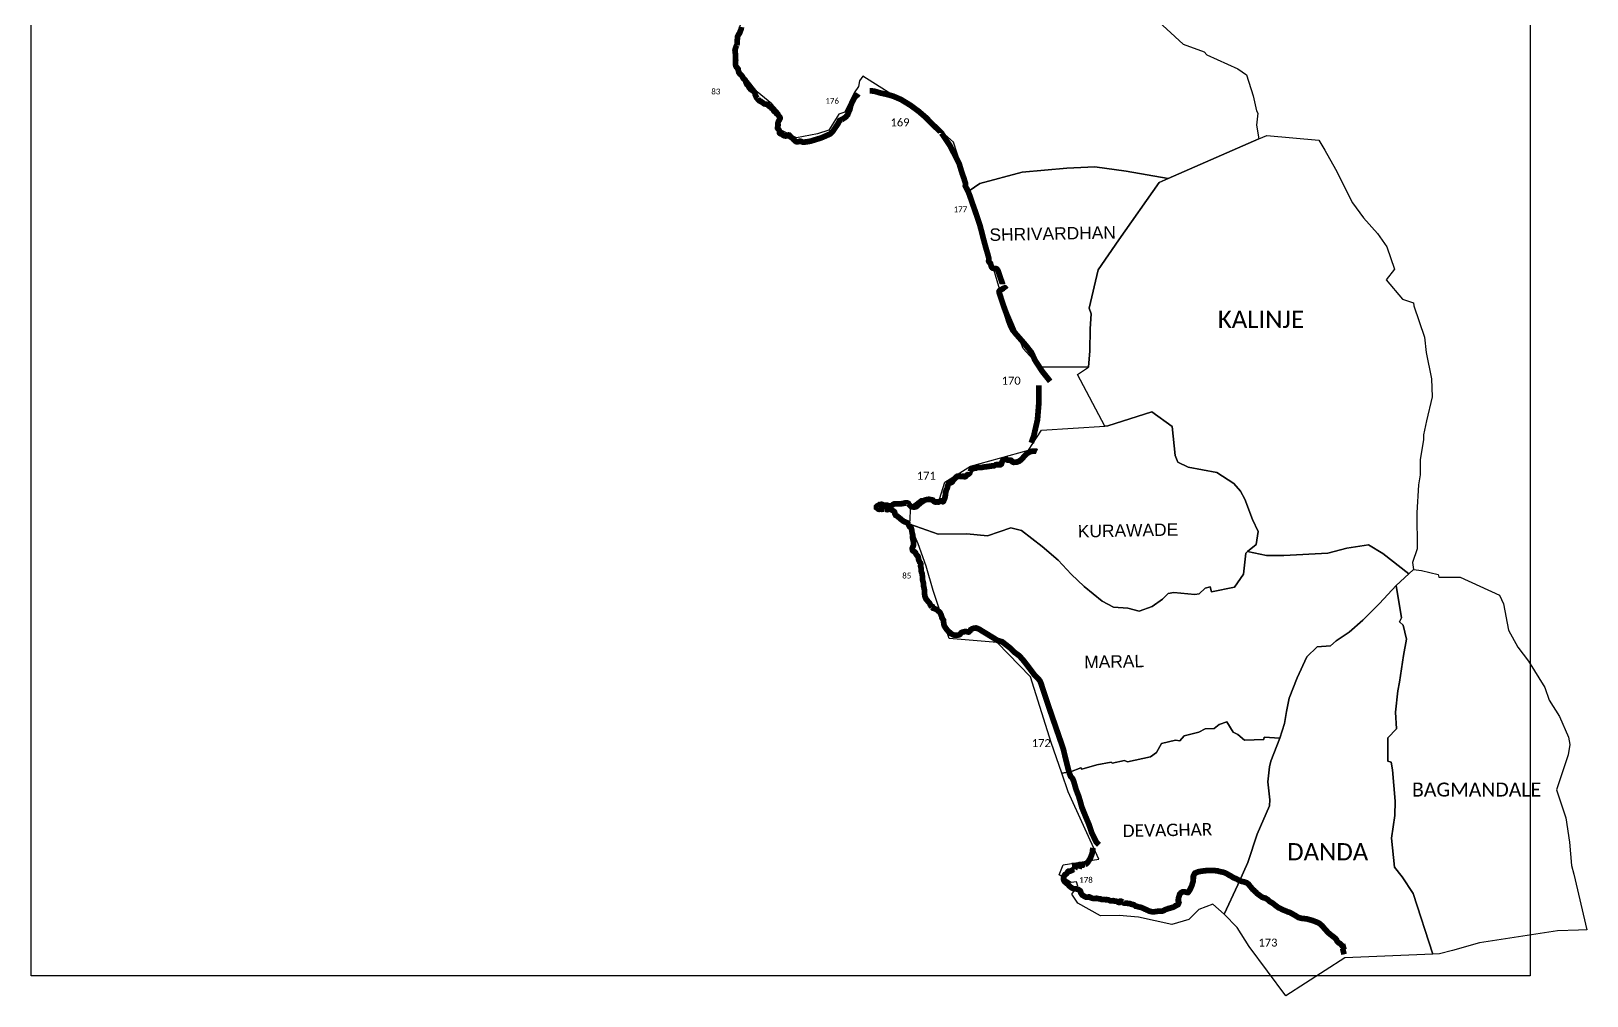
# Model space of a CAD drawing. Header units: metres. Extents: x 0 to 561379, y 0 to 4092696.
# Drawn here: x 281130 to 294739, y 1989367 to 1997808 of the extents above; entities that cross this region are included whole.
import ezdxf

# ---------------------------------------------------------------- set-up
doc = ezdxf.new("R2010")
doc.units = ezdxf.units.M
for name, color, linetype in [('ARTIFICIALLY PROTECTED', 10, 'Continuous'), ('ddddd', 7, 'Continuous'), ('NATURALLY PROTECTED', 3, 'Continuous'), ('UNPROTECTED', 130, 'Continuous'), ('UNPROTECTED DUE TO CREEK', 150, 'Continuous'), ('village', 3, 'Continuous'), ('VILLAGE NAME', 250, 'Continuous')]:
    doc.layers.add(name, color=color, linetype=linetype)
doc.styles.get("Standard").update_dxf_attribs({"font": 'calibri.ttf'})
picture_1 = doc.add_image_def('image3.ecw', size_in_pixel=(398543, 1022272.0))

msp = doc.modelspace()

# ---------------------------------------------------------------- linework, layer by layer
at = {"layer": 'ARTIFICIALLY PROTECTED', "const_width": 50, "flags": 128}
for points in [[(288220, 1997034), (288227, 1997038), (288243, 1997048), (288256, 1997057), (288272, 1997075), (288280, 1997096), (288292, 1997123), (288298, 1997152), (288305, 1997170), (288311, 1997186), (288327, 1997215), (288334, 1997229), (288343, 1997239), (288356, 1997248), (288364, 1997260)], [(288466, 1997287), (288471, 1997287), (288508, 1997282), (288559, 1997267), (288610, 1997256), (288669, 1997240), (288739, 1997210), (288824, 1997158), (288893, 1997107), (288956, 1997053), (289014, 1996994), (289094, 1996917), (289094, 1996916)], [(289094, 1996916), (289134, 1996856), (289167, 1996807), (289204, 1996736), (289249, 1996646), (289274, 1996563), (289288, 1996525), (289303, 1996477), (289302, 1996453), (289319, 1996421), (289330, 1996396), (289339, 1996374), (289360, 1996312), (289387, 1996236), (289429, 1996111), (289446, 1996048), (289463, 1995980), (289467, 1995966), (289478, 1995925), (289503, 1995839), (289508, 1995817), (289508, 1995810), (289508, 1995803), (289506, 1995797), (289507, 1995794), (289510, 1995788), (289515, 1995782), (289522, 1995776), (289526, 1995761), (289531, 1995745), (289537, 1995737), (289542, 1995734), (289550, 1995732), (289560, 1995730), (289566, 1995731), (289573, 1995730), (289579, 1995725), (289588, 1995712), (289603, 1995668), (289617, 1995627), (289627, 1995597), (289627, 1995592)], [(290258, 1990478), (290260, 1990481), (290259, 1990507), (290272, 1990507), (290272, 1990505), (290293, 1990506), (290297, 1990505), (290297, 1990510), (290317, 1990511), (290317, 1990517), (290349, 1990518)]]:
    msp.add_lwpolyline(points, dxfattribs=at)
at = {"layer": 'NATURALLY PROTECTED', "const_width": 50, "flags": 128}
for points in [[(287344, 1997844), (287342, 1997831), (287339, 1997819), (287334, 1997810), (287331, 1997800), (287327, 1997790), (287322, 1997784), (287318, 1997777), (287313, 1997768), (287309, 1997759), (287308, 1997742), (287307, 1997729), (287307, 1997715), (287306, 1997703), (287305, 1997695), (287303, 1997685)], [(287303, 1997685), (287299, 1997678), (287295, 1997669), (287292, 1997659), (287289, 1997649), (287287, 1997642), (287289, 1997620), (287291, 1997609), (287292, 1997593), (287292, 1997580), (287293, 1997554), (287291, 1997544), (287292, 1997531), (287292, 1997521), (287293, 1997509), (287295, 1997502), (287299, 1997494), (287305, 1997489), (287310, 1997483), (287314, 1997478), (287315, 1997472), (287316, 1997466), (287318, 1997458), (287320, 1997448), (287324, 1997442), (287329, 1997435), (287333, 1997431), (287341, 1997425), (287347, 1997418), (287351, 1997412), (287354, 1997404), (287357, 1997399), (287360, 1997395), (287364, 1997391), (287368, 1997388), (287375, 1997382), (287379, 1997373), (287380, 1997368), (287382, 1997363), (287384, 1997356), (287386, 1997352), (287390, 1997346), (287393, 1997340), (287398, 1997337), (287403, 1997329), (287406, 1997323), (287409, 1997317), (287415, 1997310), (287420, 1997303), (287424, 1997299), (287430, 1997294), (287437, 1997291), (287443, 1997288), (287448, 1997284), (287453, 1997279), (287457, 1997276), (287459, 1997272), (287461, 1997269), (287462, 1997261), (287463, 1997255), (287465, 1997249), (287468, 1997244), (287471, 1997236), (287473, 1997230), (287476, 1997226), (287481, 1997222), (287484, 1997219)], [(287484, 1997219), (287487, 1997213), (287491, 1997209), (287497, 1997203), (287500, 1997199), (287505, 1997196), (287514, 1997194), (287519, 1997189), (287526, 1997185), (287537, 1997176), (287543, 1997172), (287548, 1997171), (287555, 1997170), (287559, 1997170), (287565, 1997168), (287571, 1997166), (287577, 1997159), (287585, 1997152), (287592, 1997147), (287604, 1997139), (287607, 1997134), (287611, 1997130), (287621, 1997122), (287627, 1997110), (287635, 1997103), (287640, 1997099), (287646, 1997094), (287648, 1997090), (287652, 1997086), (287658, 1997082), (287666, 1997073), (287671, 1997066), (287675, 1997062), (287680, 1997055), (287682, 1997050), (287682, 1997045), (287680, 1997041), (287677, 1997036), (287673, 1997028), (287667, 1997017), (287664, 1997009), (287663, 1997004), (287663, 1996999), (287663, 1996993), (287664, 1996989), (287664, 1996986), (287661, 1996973), (287660, 1996965), (287659, 1996960), (287662, 1996955), (287667, 1996951), (287669, 1996947), (287672, 1996943), (287675, 1996936), (287676, 1996926), (287676, 1996918), (287679, 1996914), (287686, 1996910), (287692, 1996908), (287700, 1996904), (287705, 1996900), (287710, 1996896), (287716, 1996893), (287723, 1996892), (287730, 1996890), (287735, 1996891), (287740, 1996892), (287745, 1996895), (287749, 1996896), (287753, 1996897), (287757, 1996899), (287762, 1996898), (287766, 1996894), (287770, 1996889), (287773, 1996883), (287778, 1996879), (287783, 1996876), (287786, 1996874), (287793, 1996867), (287799, 1996860), (287805, 1996855), (287811, 1996849), (287816, 1996845), (287820, 1996842), (287827, 1996840), (287837, 1996840), (287841, 1996841), (287850, 1996843), (287856, 1996845), (287864, 1996844), (287883, 1996836), (287916, 1996840), (287946, 1996845), (288035, 1996872), (288058, 1996881), (288120, 1996909), (288144, 1996933), (288172, 1996975), (288176, 1996980), (288188, 1996999), (288203, 1997027), (288208, 1997029), (288220, 1997034)], [(289661, 1995548), (289654, 1995557), (289650, 1995561), (289645, 1995561), (289639, 1995559), (289630, 1995555), (289623, 1995550), (289609, 1995544), (289602, 1995538), (289597, 1995530), (289598, 1995521), (289605, 1995500), (289627, 1995433), (289646, 1995377), (289658, 1995346), (289670, 1995311), (289679, 1995280), (289695, 1995237), (289710, 1995205), (289717, 1995192), (289725, 1995183), (289743, 1995160), (289779, 1995119), (289826, 1995065), (289880, 1994997), (289911, 1994929), (289974, 1994832), (290044, 1994744)], [(289714, 1994039), (289717, 1994037), (289724, 1994035), (289734, 1994036), (289749, 1994036), (289762, 1994041), (289774, 1994046), (289787, 1994056), (289801, 1994069), (289820, 1994092), (289838, 1994109), (289849, 1994118), (289865, 1994126), (289884, 1994132), (289907, 1994134), (289917, 1994134), (289928, 1994129)], [(289343, 1993952), (289343, 1993951), (289342, 1993946), (289341, 1993943), (289340, 1993940), (289337, 1993937), (289333, 1993935), (289330, 1993933), (289327, 1993930), (289323, 1993928), (289319, 1993925), (289315, 1993923), (289312, 1993921), (289309, 1993918), (289306, 1993914), (289303, 1993911), (289298, 1993909), (289294, 1993909), (289290, 1993910), (289287, 1993911), (289283, 1993913), (289281, 1993913), (289279, 1993913), (289276, 1993913), (289264, 1993911), (289258, 1993913), (289252, 1993914), (289248, 1993914), (289244, 1993914), (289241, 1993911), (289238, 1993911), (289234, 1993912), (289231, 1993913), (289229, 1993912), (289224, 1993908), (289218, 1993902), (289207, 1993890), (289197, 1993881), (289195, 1993877), (289193, 1993873), (289190, 1993868), (289186, 1993864), (289183, 1993861), (289179, 1993859), (289174, 1993856), (289170, 1993855), (289165, 1993853), (289161, 1993851), (289158, 1993848), (289155, 1993845), (289151, 1993838), (289147, 1993828), (289145, 1993815), (289144, 1993809), (289137, 1993796), (289135, 1993791), (289132, 1993782), (289130, 1993775), (289130, 1993768), (289129, 1993757), (289128, 1993749), (289125, 1993735), (289123, 1993726), (289120, 1993716), (289113, 1993701), (289111, 1993695), (289108, 1993692), (289106, 1993691), (289104, 1993691), (289100, 1993693), (289095, 1993695), (289091, 1993697), (289086, 1993697), (289079, 1993695), (289072, 1993690), (289068, 1993688), (289061, 1993688), (289054, 1993689), (289046, 1993688), (289038, 1993688), (289033, 1993690), (289028, 1993692), (289025, 1993695), (289022, 1993699), (289020, 1993702), (289018, 1993705), (289011, 1993707), (289000, 1993709), (288990, 1993711), (288984, 1993712), (288976, 1993711), (288968, 1993710), (288958, 1993708), (288945, 1993704), (288939, 1993699), (288923, 1993690), (288912, 1993681), (288904, 1993673), (288895, 1993668), (288887, 1993661), (288881, 1993655), (288877, 1993651), (288871, 1993647), (288866, 1993645), (288860, 1993644), (288855, 1993644), (288850, 1993644), (288846, 1993644), (288842, 1993645), (288834, 1993646), (288829, 1993648), (288824, 1993652), (288816, 1993660), (288811, 1993664), (288807, 1993670), (288804, 1993674)], [(289714, 1994039), (289711, 1994041), (289710, 1994043), (289709, 1994047), (289706, 1994050), (289702, 1994053), (289696, 1994055), (289688, 1994055), (289682, 1994055), (289677, 1994055), (289672, 1994055), (289668, 1994057), (289664, 1994060), (289658, 1994061), (289649, 1994060), (289639, 1994058), (289634, 1994053), (289628, 1994049), (289624, 1994041), (289621, 1994033), (289619, 1994027), (289617, 1994021), (289614, 1994018), (289611, 1994016), (289607, 1994013), (289603, 1994013), (289597, 1994015), (289595, 1994014), (289591, 1994014), (289587, 1994014), (289583, 1994016), (289580, 1994016), (289575, 1994016), (289572, 1994015), (289567, 1994014), (289565, 1994012), (289561, 1994009), (289552, 1994005), (289547, 1994004), (289542, 1994005), (289535, 1994004), (289530, 1994003), (289525, 1994001), (289521, 1994001), (289515, 1994002), (289512, 1994001), (289508, 1994000), (289505, 1993999), (289502, 1993999), (289497, 1993999), (289494, 1993998), (289491, 1993998), (289487, 1993997), (289483, 1993995), (289478, 1993995), (289473, 1993996), (289469, 1993995), (289462, 1993994), (289455, 1993992), (289447, 1993991), (289438, 1993990), (289431, 1993990), (289425, 1993990), (289418, 1993991), (289411, 1993990), (289405, 1993989), (289401, 1993987), (289395, 1993984), (289387, 1993983), (289382, 1993983), (289376, 1993982), (289368, 1993980), (289364, 1993979), (289360, 1993976), (289357, 1993973), (289354, 1993969), (289351, 1993966), (289348, 1993962), (289346, 1993958), (289344, 1993954), (289343, 1993952)], [(288804, 1993674), (288803, 1993676), (288801, 1993677), (288798, 1993679), (288795, 1993680), (288791, 1993680), (288787, 1993679), (288784, 1993679), (288780, 1993680), (288775, 1993680), (288770, 1993679), (288761, 1993676), (288752, 1993675), (288744, 1993673), (288737, 1993673), (288726, 1993672), (288715, 1993671), (288705, 1993671), (288693, 1993672), (288685, 1993672), (288678, 1993671), (288672, 1993668), (288667, 1993664), (288660, 1993659), (288657, 1993657), (288653, 1993654), (288648, 1993653), (288644, 1993653), (288640, 1993653), (288635, 1993654), (288631, 1993656), (288625, 1993658), (288620, 1993659), (288614, 1993661), (288608, 1993661), (288602, 1993661), (288599, 1993660), (288597, 1993659), (288592, 1993658), (288587, 1993658), (288581, 1993659), (288578, 1993661), (288577, 1993664), (288576, 1993666), (288574, 1993667), (288571, 1993668), (288567, 1993668), (288563, 1993667), (288560, 1993665), (288558, 1993663), (288555, 1993664), (288554, 1993665), (288553, 1993665), (288552, 1993664), (288552, 1993662), (288550, 1993661), (288546, 1993661), (288544, 1993660), (288542, 1993660), (288538, 1993658), (288535, 1993656), (288532, 1993654), (288529, 1993650), (288527, 1993648), (288525, 1993646), (288525, 1993644), (288526, 1993641), (288526, 1993638), (288529, 1993636), (288531, 1993634), (288534, 1993632), (288536, 1993630), (288538, 1993628), (288541, 1993626), (288544, 1993625), (288548, 1993624), (288553, 1993625), (288556, 1993626), (288560, 1993627), (288563, 1993626), (288567, 1993625), (288571, 1993624), (288576, 1993625), (288579, 1993626), (288582, 1993627), (288586, 1993627), (288589, 1993627), (288595, 1993626)], [(288595, 1993626), (288602, 1993626), (288608, 1993624), (288614, 1993622), (288618, 1993621), (288623, 1993622), (288629, 1993623), (288638, 1993626), (288646, 1993626), (288653, 1993623), (288661, 1993616), (288669, 1993612), (288676, 1993607), (288680, 1993604), (288683, 1993600), (288684, 1993596), (288685, 1993587), (288689, 1993579), (288693, 1993571), (288699, 1993568), (288706, 1993565), (288714, 1993557), (288727, 1993548), (288741, 1993535), (288753, 1993526), (288758, 1993522), (288765, 1993518), (288772, 1993515), (288776, 1993513), (288783, 1993510), (288789, 1993508), (288794, 1993506), (288798, 1993503), (288806, 1993491)], [(288806, 1993491), (288809, 1993482), (288812, 1993476), (288815, 1993471), (288818, 1993469), (288821, 1993468), (288824, 1993465), (288827, 1993462), (288829, 1993459), (288830, 1993456), (288831, 1993450), (288833, 1993444), (288835, 1993431), (288836, 1993421), (288836, 1993416), (288839, 1993411), (288841, 1993405), (288842, 1993397), (288841, 1993390), (288840, 1993386), (288839, 1993382), (288841, 1993373), (288843, 1993361), (288846, 1993351), (288848, 1993337), (288849, 1993327), (288849, 1993318), (288848, 1993309), (288846, 1993302), (288842, 1993294), (288839, 1993287), (288837, 1993283), (288838, 1993276), (288840, 1993266), (288844, 1993260), (288850, 1993256), (288858, 1993252), (288865, 1993245), (288869, 1993237), (288872, 1993230), (288877, 1993223), (288881, 1993219), (288886, 1993215), (288888, 1993211), (288890, 1993203), (288892, 1993197), (288892, 1993188), (288896, 1993177), (288900, 1993168), (288903, 1993161), (288908, 1993156), (288911, 1993152), (288912, 1993148), (288912, 1993140), (288911, 1993132), (288911, 1993124), (288914, 1993112), (288915, 1993108), (288915, 1993101), (288915, 1993093), (288915, 1993086), (288918, 1993076), (288920, 1993069), (288924, 1993061), (288925, 1993050), (288927, 1993037), (288927, 1993021), (288927, 1993014), (288928, 1993006), (288931, 1992996), (288933, 1992986), (288936, 1992976), (288936, 1992971), (288936, 1992966), (288935, 1992962), (288935, 1992956), (288938, 1992950), (288940, 1992939), (288942, 1992929), (288944, 1992919), (288945, 1992911), (288945, 1992904), (288946, 1992896), (288946, 1992887), (288946, 1992879), (288948, 1992869), (288949, 1992862), (288952, 1992853), (288956, 1992845), (288959, 1992838), (288961, 1992835), (288968, 1992828), (288971, 1992824), (288974, 1992820), (288977, 1992817), (288982, 1992812), (288985, 1992809), (288988, 1992804), (288990, 1992801), (288994, 1992791), (288997, 1992786), (289000, 1992781), (289002, 1992778), (289006, 1992776), (289010, 1992775), (289014, 1992773), (289016, 1992765)], [(289016, 1992765), (289018, 1992761), (289021, 1992758), (289025, 1992757), (289030, 1992756), (289035, 1992754), (289041, 1992751), (289047, 1992749), (289053, 1992746), (289058, 1992742), (289061, 1992738), (289069, 1992731), (289075, 1992727), (289079, 1992722), (289082, 1992718), (289085, 1992711), (289089, 1992704), (289091, 1992697), (289095, 1992688), (289097, 1992676), (289101, 1992668), (289105, 1992663), (289110, 1992655), (289111, 1992645), (289114, 1992620), (289115, 1992614), (289118, 1992607), (289119, 1992603), (289126, 1992592), (289134, 1992579), (289144, 1992568), (289150, 1992560), (289160, 1992550), (289167, 1992546), (289170, 1992543), (289173, 1992539), (289178, 1992535), (289185, 1992532), (289192, 1992528), (289202, 1992524), (289209, 1992522), (289218, 1992522), (289227, 1992523), (289234, 1992523), (289244, 1992525), (289250, 1992527), (289255, 1992530), (289261, 1992538), (289264, 1992542), (289267, 1992545), (289271, 1992547), (289279, 1992550), (289289, 1992552), (289295, 1992554), (289301, 1992555), (289307, 1992555), (289316, 1992553), (289323, 1992551), (289330, 1992550), (289333, 1992551), (289335, 1992553), (289343, 1992560), (289347, 1992567), (289349, 1992571), (289354, 1992574), (289358, 1992577), (289366, 1992580), (289374, 1992583), (289385, 1992584), (289396, 1992586), (289422, 1992576), (289446, 1992561), (289551, 1992497), (289585, 1992476), (289607, 1992470), (289624, 1992465), (289641, 1992452), (289696, 1992409), (289731, 1992374), (289775, 1992342), (289816, 1992295), (289874, 1992219), (289909, 1992172), (289922, 1992159), (289940, 1992142), (289954, 1992124), (289963, 1992104), (290017, 1991940), (290062, 1991808), (290089, 1991730), (290121, 1991637), (290143, 1991574), (290158, 1991530), (290175, 1991460), (290203, 1991347), (290209, 1991323)], [(290209, 1991323), (290223, 1991288), (290233, 1991277), (290241, 1991266), (290251, 1991241), (290271, 1991172), (290294, 1991112), (290307, 1991069), (290321, 1991018), (290337, 1990978), (290360, 1990922), (290382, 1990870), (290399, 1990820), (290407, 1990795), (290446, 1990715), (290471, 1990688)], [(290258, 1990478), (290252, 1990478), (290249, 1990476), (290243, 1990469), (290238, 1990467), (290234, 1990465), (290228, 1990462), (290224, 1990460), (290217, 1990458), (290211, 1990458), (290207, 1990458), (290205, 1990458), (290202, 1990456), (290200, 1990454), (290198, 1990452), (290196, 1990449), (290195, 1990447), (290194, 1990445), (290192, 1990442), (290189, 1990438), (290187, 1990435), (290183, 1990432), (290179, 1990431), (290175, 1990429), (290172, 1990426), (290169, 1990422), (290168, 1990419), (290165, 1990413), (290163, 1990406), (290163, 1990402), (290161, 1990395), (290161, 1990388), (290162, 1990382), (290165, 1990375), (290171, 1990365), (290178, 1990361), (290184, 1990355), (290188, 1990350), (290193, 1990347), (290198, 1990344), (290202, 1990339), (290207, 1990334), (290210, 1990329), (290213, 1990327), (290217, 1990325), (290224, 1990318), (290230, 1990314), (290235, 1990311), (290238, 1990309), (290244, 1990306), (290252, 1990304), (290262, 1990303), (290273, 1990302), (290281, 1990301), (290289, 1990298), (290295, 1990294), (290303, 1990289), (290306, 1990287), (290309, 1990281), (290311, 1990276), (290312, 1990269), (290313, 1990266), (290320, 1990256), (290324, 1990250), (290329, 1990246), (290336, 1990242), (290345, 1990237), (290353, 1990233), (290359, 1990230), (290364, 1990230), (290371, 1990230), (290380, 1990232), (290385, 1990232), (290388, 1990232), (290392, 1990231), (290396, 1990229), (290399, 1990227), (290402, 1990224), (290406, 1990223), (290412, 1990221), (290421, 1990219), (290430, 1990218), (290436, 1990219), (290445, 1990220), (290450, 1990221), (290456, 1990220), (290463, 1990218), (290472, 1990216), (290478, 1990216), (290484, 1990215), (290489, 1990212), (290495, 1990210), (290503, 1990209), (290508, 1990210), (290512, 1990210), (290519, 1990210), (290530, 1990208), (290539, 1990209), (290546, 1990208), (290553, 1990207), (290557, 1990205), (290563, 1990202), (290570, 1990199), (290575, 1990198), (290581, 1990198), (290586, 1990198), (290591, 1990199), (290595, 1990200), (290600, 1990199), (290603, 1990198), (290608, 1990196), (290614, 1990196), (290618, 1990196), (290624, 1990194), (290629, 1990193), (290633, 1990190), (290636, 1990188), (290641, 1990185), (290645, 1990184), (290650, 1990184), (290652, 1990186), (290653, 1990188), (290654, 1990191), (290655, 1990194), (290658, 1990196), (290662, 1990196), (290667, 1990194), (290671, 1990192), (290674, 1990190), (290678, 1990187), (290685, 1990181), (290686, 1990181)], [(290686, 1990181), (290691, 1990179), (290698, 1990178), (290705, 1990178), (290711, 1990178), (290718, 1990177), (290729, 1990175), (290738, 1990175), (290744, 1990173), (290747, 1990172), (290752, 1990169), (290757, 1990168), (290761, 1990167), (290766, 1990167), (290774, 1990165), (290781, 1990160), (290786, 1990157), (290790, 1990153), (290794, 1990153), (290802, 1990150), (290810, 1990148), (290818, 1990145), (290829, 1990143), (290840, 1990141), (290853, 1990135), (290861, 1990132), (290869, 1990127), (290876, 1990125), (290883, 1990122), (290889, 1990118), (290895, 1990116), (290904, 1990112), (290913, 1990108), (290925, 1990105), (290935, 1990103), (290949, 1990103), (290958, 1990103), (290968, 1990105), (290976, 1990106), (290985, 1990107), (290996, 1990108), (291007, 1990108), (291016, 1990107), (291025, 1990109), (291031, 1990111), (291039, 1990114), (291050, 1990121), (291062, 1990125), (291072, 1990128), (291081, 1990132), (291081, 1990132), (291097, 1990136), (291122, 1990143), (291132, 1990149), (291141, 1990156), (291151, 1990159), (291162, 1990165), (291167, 1990175), (291170, 1990183), (291167, 1990191), (291165, 1990197), (291165, 1990209), (291168, 1990228), (291174, 1990246), (291177, 1990256), (291186, 1990267), (291196, 1990274), (291207, 1990278), (291218, 1990278), (291229, 1990275), (291241, 1990272), (291250, 1990272), (291255, 1990277), (291259, 1990284), (291265, 1990293), (291283, 1990330), (291288, 1990348), (291294, 1990367), (291296, 1990393), (291297, 1990397), (291296, 1990406), (291296, 1990412), (291298, 1990418), (291301, 1990424), (291306, 1990434), (291310, 1990441), (291326, 1990447), (291332, 1990450), (291341, 1990453), (291351, 1990455), (291365, 1990457), (291384, 1990460), (291400, 1990462), (291416, 1990463), (291436, 1990464), (291453, 1990465), (291470, 1990465), (291492, 1990462), (291510, 1990460), (291524, 1990455), (291541, 1990452), (291556, 1990449), (291565, 1990446), (291575, 1990443), (291583, 1990439), (291597, 1990431), (291604, 1990426), (291631, 1990412), (291642, 1990403), (291677, 1990389), (291700, 1990375)], [(291700, 1990375), (291722, 1990368), (291737, 1990365), (291764, 1990356), (291780, 1990344), (291789, 1990331), (291799, 1990320), (291815, 1990299), (291827, 1990290), (291835, 1990281), (291846, 1990272), (291854, 1990262), (291863, 1990256), (291873, 1990248), (291881, 1990243), (291898, 1990230), (291915, 1990224), (291925, 1990223), (291947, 1990209), (291967, 1990191), (291989, 1990179), (292020, 1990154), (292040, 1990139), (292058, 1990131), (292074, 1990122), (292111, 1990107), (292124, 1990101), (292140, 1990097), (292151, 1990091), (292165, 1990083), (292186, 1990071), (292215, 1990053), (292238, 1990046), (292289, 1990040), (292340, 1990026), (292386, 1990008), (292399, 1990000), (292405, 1989996), (292423, 1989980), (292452, 1989946), (292477, 1989919), (292505, 1989896), (292538, 1989871), (292547, 1989860), (292551, 1989852), (292554, 1989845), (292559, 1989839), (292567, 1989832), (292578, 1989825), (292587, 1989817), (292597, 1989806), (292602, 1989802), (292609, 1989800), (292618, 1989799), (292625, 1989800), (292632, 1989802)]]:
    msp.add_lwpolyline(points, dxfattribs=at)
at = {"layer": 'UNPROTECTED DUE TO CREEK', "const_width": 50, "flags": 128}
for points in [[(289945, 1994710), (289945, 1994554), (289933, 1994407), (289901, 1994268), (289879, 1994206)], [(290349, 1990518), (290358, 1990521), (290374, 1990537), (290395, 1990570), (290412, 1990615), (290418, 1990662)], [(292615, 1989730), (292602, 1989783)]]:
    msp.add_lwpolyline(points, dxfattribs=at)
at = {"layer": 'village', "color": 3, "true_color": 0x00ff00}
msp.add_polyline3d([(290956, 1997924, 0), (291207, 1997693, 0), (291390, 1997626, 0), (291414, 1997602, 0), (291685, 1997477, 0), (291762, 1997426, 0), (291819, 1997243, 0), (291849, 1997111, 0), (291861, 1997089, 0), (291848, 1996986, 0), (291869, 1996865, 0), (291077, 1996518, 0), (290710, 1996582, 0), (290434, 1996622, 0), (290191, 1996610, 0), (289799, 1996574, 0), (289429, 1996476, 0), (289336, 1996410, 0), (289198, 1996836, 0), (289041, 1996977, 0), (288949, 1997081, 0), (288660, 1997253, 0), (288404, 1997413, 0), (288377, 1997373, 0), (288367, 1997323, 0), (288330, 1997269, 0), (288249, 1997100, 0), (288196, 1997081, 0), (288109, 1996943, 0), (288009, 1996910, 0), (287825, 1996876, 0), (287669, 1996954, 0), (287680, 1997092, 0), (287608, 1997171, 0), (287480, 1997276, 0), (287299, 1997505, 0), (287290, 1997652, 0), (287306, 1997787, 0), (287389, 1997994, 0)], dxfattribs=at)
for points in [[(293385, 1994607, 0), (293336, 1994399, 0), (293311, 1994275, 0), (293310, 1994232, 0), (293280, 1994061, 0), (293280, 1993925, 0), (293267, 1993838, 0), (293251, 1993593, 0), (293255, 1993278, 0), (293214, 1993158, 0), (293222, 1993097, 0), (293181, 1993059, 0), (292955, 1993238, 0), (292830, 1993313, 0), (292639, 1993285, 0), (292472, 1993240, 0), (292088, 1993219, 0), (291935, 1993221, 0), (291771, 1993254, 0), (291845, 1993317, 0), (291862, 1993430, 0), (291815, 1993536, 0), (291748, 1993712, 0), (291709, 1993784, 0), (291651, 1993851, 0), (291503, 1993947, 0), (291252, 1993993, 0), (291162, 1994038, 0), (291137, 1994096, 0), (291110, 1994348, 0), (290934, 1994478, 0), (290547, 1994354, 0), (290521, 1994351, 0), (290521, 1994351, 0), (290282, 1994805, 0), (290378, 1994867, 0), (290390, 1995010, 0), (290394, 1995204, 0), (290403, 1995334, 0), (290385, 1995383, 0), (290464, 1995720, 0), (290644, 1995982, 0), (290997, 1996483, 0), (291077, 1996518, 0), (291869, 1996865, 0), (291940, 1996895, 0), (292395, 1996853, 0), (292448, 1996767, 0), (292541, 1996599, 0), (292689, 1996307, 0), (292785, 1996176, 0), (292908, 1996037, 0), (292990, 1995920, 0), (293056, 1995726, 0), (292983, 1995633, 0), (293125, 1995462, 0), (293223, 1995431, 0), (293226, 1995406, 0), (293317, 1995129, 0), (293332, 1994997, 0), (293381, 1994766, 0)], [(289429, 1996476, 0), (289799, 1996574, 0), (290191, 1996610, 0), (290434, 1996622, 0), (290710, 1996582, 0), (291077, 1996518, 0), (290997, 1996483, 0), (290644, 1995982, 0), (290464, 1995720, 0), (290385, 1995383, 0), (290403, 1995334, 0), (290394, 1995204, 0), (290390, 1995010, 0), (290378, 1994867, 0), (289956, 1994868, 0), (289809, 1995032, 0), (289767, 1995140, 0), (289623, 1995476, 0), (289472, 1995991, 0), (289336, 1996410, 0)], [(288825, 1993662, 0), (288841, 1993662, 0), (288912, 1993718, 0), (288965, 1993722, 0), (289006, 1993708, 0), (289076, 1993714, 0), (289123, 1993863, 0), (289348, 1994002, 0), (289854, 1994142, 0), (289968, 1994318, 0), (289968, 1994318, 0), (290521, 1994351, 0), (290547, 1994354, 0), (290934, 1994478, 0), (291110, 1994348, 0), (291137, 1994096, 0), (291162, 1994038, 0), (291252, 1993993, 0), (291503, 1993947, 0), (291651, 1993851, 0), (291709, 1993784, 0), (291748, 1993712, 0), (291815, 1993536, 0), (291862, 1993430, 0), (291845, 1993317, 0), (291771, 1993254, 0), (291755, 1993240, 0), (291734, 1993057, 0), (291655, 1992944, 0), (291454, 1992903, 0), (291444, 1992945, 0), (291401, 1992935, 0), (291347, 1992885, 0), (291309, 1992880, 0), (291126, 1992895, 0), (291076, 1992887, 0), (291026, 1992838, 0), (290937, 1992774, 0), (290823, 1992733, 0), (290723, 1992758, 0), (290598, 1992769, 0), (290498, 1992820, 0), (290340, 1992949, 0), (290228, 1993056, 0), (290115, 1993179, 0), (289975, 1993300, 0), (289792, 1993440, 0), (289700, 1993461, 0), (289496, 1993393, 0), (289316, 1993409, 0), (289065, 1993408, 0), (288816, 1993493, 0)], [(293181, 1993059, 0), (293072, 1992957, 0), (292926, 1992799, 0), (292780, 1992653, 0), (292660, 1992548, 0), (292547, 1992474, 0), (292495, 1992429, 0), (292381, 1992421, 0), (292290, 1992333, 0), (292206, 1992150, 0), (292136, 1991971, 0), (292111, 1991856, 0), (292095, 1991750, 0), (292052, 1991623, 0), (291917, 1991629, 0), (291914, 1991609, 0), (291743, 1991603, 0), (291687, 1991655, 0), (291645, 1991674, 0), (291589, 1991765, 0), (291522, 1991740, 0), (291478, 1991705, 0), (291400, 1991703, 0), (291344, 1991675, 0), (291216, 1991642, 0), (291177, 1991598, 0), (291139, 1991604, 0), (291018, 1991575, 0), (290973, 1991495, 0), (290922, 1991457, 0), (290720, 1991416, 0), (290693, 1991425, 0), (290587, 1991402, 0), (290577, 1991413, 0), (290452, 1991388, 0), (290320, 1991349, 0), (290312, 1991361, 0), (290222, 1991326, 0), (290146, 1991314, 0), (290054, 1991585, 0), (289871, 1992157, 0), (289580, 1992459, 0), (289160, 1992493, 0), (289022, 1992913, 0), (288960, 1993128, 0), (288888, 1993323, 0), (288816, 1993493, 0), (289065, 1993408, 0), (289316, 1993409, 0), (289496, 1993393, 0), (289700, 1993461, 0), (289792, 1993440, 0), (289975, 1993300, 0), (290115, 1993179, 0), (290228, 1993056, 0), (290340, 1992949, 0), (290498, 1992820, 0), (290598, 1992769, 0), (290723, 1992758, 0), (290823, 1992733, 0), (290937, 1992774, 0), (291026, 1992838, 0), (291076, 1992887, 0), (291126, 1992895, 0), (291309, 1992880, 0), (291347, 1992885, 0), (291401, 1992935, 0), (291444, 1992945, 0), (291454, 1992903, 0), (291655, 1992944, 0), (291734, 1993057, 0), (291755, 1993240, 0), (291771, 1993254, 0), (291935, 1993221, 0), (292088, 1993219, 0), (292472, 1993240, 0), (292639, 1993285, 0), (292830, 1993313, 0), (292955, 1993238, 0)], [(293222, 1993098, 0), (293291, 1993088, 0), (293439, 1993055, 0), (293444, 1993031, 0), (293630, 1993031, 0), (293974, 1992873, 0), (294009, 1992797, 0), (294054, 1992568, 0), (294135, 1992417, 0), (294227, 1992295, 0), (294371, 1992064, 0), (294410, 1991955, 0), (294500, 1991811, 0), (294579, 1991631, 0), (294589, 1991566, 0), (294574, 1991475, 0), (294473, 1991169, 0), (294554, 1990924, 0), (294588, 1990712, 0), (294605, 1990508, 0), (294625, 1990433, 0), (294739, 1989946, 0), (294666, 1989943, 0), (294481, 1989936, 0), (293799, 1989831, 0), (293562, 1989765, 0), (293450, 1989734, 0), (293390, 1989732, 0), (293220, 1990262, 0), (293124, 1990408, 0), (293055, 1990494, 0), (293031, 1990746, 0), (293060, 1990945, 0), (293063, 1991069, 0), (293038, 1991346, 0), (293026, 1991411, 0), (292998, 1991419, 0), (292998, 1991626, 0), (293074, 1991704, 0), (293065, 1991849, 0), (293084, 1992037, 0), (293100, 1992113, 0), (293136, 1992346, 0), (293162, 1992488, 0), (293131, 1992610, 0), (293101, 1992640, 0), (293116, 1992675, 0), (293072, 1992957, 0), (293181, 1993059, 0), (293222, 1993098, 0)], [(293055, 1990494, 0), (293124, 1990408, 0), (293220, 1990262, 0), (293390, 1989732, 0), (292621, 1989701, 0), (292106, 1989367, 0), (291785, 1989800, 0), (291681, 1989965, 0), (291565, 1990083, 0), (291687, 1990338, 0), (291772, 1990535, 0), (291854, 1990781, 0), (291962, 1991029, 0), (291966, 1991081, 0), (291948, 1991240, 0), (291962, 1991372, 0), (291973, 1991420, 0), (292052, 1991623, 0), (292095, 1991750, 0), (292111, 1991856, 0), (292136, 1991971, 0), (292206, 1992150, 0), (292290, 1992333, 0), (292381, 1992421, 0), (292495, 1992429, 0), (292547, 1992474, 0), (292660, 1992548, 0), (292780, 1992653, 0), (292926, 1992799, 0), (293072, 1992957, 0), (293116, 1992675, 0), (293101, 1992640, 0), (293131, 1992610, 0), (293162, 1992488, 0), (293136, 1992346, 0), (293100, 1992113, 0), (293084, 1992037, 0), (293065, 1991849, 0), (293074, 1991704, 0), (292998, 1991626, 0), (292998, 1991419, 0), (293026, 1991411, 0), (293038, 1991346, 0), (293063, 1991069, 0), (293060, 1990945, 0), (293031, 1990746, 0)], [(292052, 1991623, 0), (291973, 1991420, 0), (291962, 1991372, 0), (291948, 1991240, 0), (291966, 1991081, 0), (291962, 1991029, 0), (291854, 1990781, 0), (291772, 1990535, 0), (291687, 1990338, 0), (291565, 1990083, 0), (291468, 1990170, 0), (291343, 1990122, 0), (291258, 1990036, 0), (291109, 1989992, 0), (290816, 1990056, 0), (290647, 1990071, 0), (290484, 1990066, 0), (290285, 1990178, 0), (290234, 1990257, 0), (290287, 1990328, 0), (290273, 1990366, 0), (290228, 1990360, 0), (290123, 1990427, 0), (290158, 1990513, 0), (290469, 1990563, 0), (290202, 1991153, 0), (290146, 1991314, 0), (290222, 1991326, 0), (290312, 1991361, 0), (290320, 1991349, 0), (290452, 1991388, 0), (290577, 1991413, 0), (290587, 1991402, 0), (290693, 1991425, 0), (290720, 1991416, 0), (290922, 1991457, 0), (290973, 1991495, 0), (291018, 1991575, 0), (291139, 1991604, 0), (291177, 1991598, 0), (291216, 1991642, 0), (291344, 1991675, 0), (291400, 1991703, 0), (291478, 1991705, 0), (291522, 1991740, 0), (291589, 1991765, 0), (291645, 1991674, 0), (291687, 1991655, 0), (291743, 1991603, 0), (291914, 1991609, 0), (291917, 1991629, 0)]]:
    msp.add_polyline3d(points, close=True, dxfattribs=at)

# ---------------------------------------------------------------- texts
at = {"layer": 'ARTIFICIALLY PROTECTED', "char_height": 50, "attachment_point": 1}
for s, insert in [('176', (288078, 1997223)), ('177', (289200, 1996274)), ('178', (290298, 1990406))]:
    msp.add_mtext_dynamic_manual_height_columns(s, width=84.37, gutter_width=1, heights=[74.2], dxfattribs=dict(at, insert=insert))
at = {"layer": 'ddddd', "insert": (293209, 1991233), "char_height": 122.1, "attachment_point": 1}
msp.add_mtext_dynamic_manual_height_columns('{\\fCalibri|b0|i0|c0|p34;BAGMANDALE}', width=1528.62, gutter_width=0.814, heights=[0], dxfattribs=at)
at = {"layer": 'NATURALLY PROTECTED', "char_height": 70, "attachment_point": 1}
for s, insert in [('169', (288648, 1997045)), ('170', (289620, 1994785)), ('171', (288878, 1993953)), ('172', (289883, 1991613)), ('173', (291866, 1989868))]:
    msp.add_mtext_dynamic_manual_height_columns(s, width=95.17, gutter_width=1, heights=[0], dxfattribs=dict(at, insert=insert))
at = {"layer": 'UNPROTECTED', "char_height": 50, "attachment_point": 1}
for s, insert in [('83', (287080, 1997305)), ('85', (288750, 1993069))]:
    msp.add_mtext_dynamic_manual_height_columns(s, width=70.18, gutter_width=1, heights=[0], dxfattribs=dict(at, insert=insert))
at = {"layer": 'VILLAGE NAME', "char_height": 108.75, "attachment_point": 1, "rotation": 1.1028}
for s, width, heights, insert in [('{\\fArial|b0|i0|c0|p34;SHRIVARDHAN }', 1068.4, [112], (289512, 1996081)), ('{\\fArial|b0|i0|c0|p34;KURAWADE}', 1571.31, [0], (290285, 1993486)), ('{\\fArial|b0|i0|c0|p34;MARAL}', 1571.31, [0], (290341, 1992342)), ('{\\fCalibri|b0|i0|c0|p34;DEVAGHAR}', 1571.31, [0], (290677, 1990865))]:
    msp.add_mtext_dynamic_manual_height_columns(s, width=width, gutter_width=544, heights=heights, dxfattribs=dict(at, insert=insert))
at = {"layer": 'VILLAGE NAME', "attachment_point": 1}
for s, width, gutter_width, insert, char_height in [('{\\fCalibri|b0|i0|c0|p34;KALINJE}', 1877.91, 1, (291511, 1995362), 150), ('{\\fCalibri|b0|i0|c0|p34;BAGMANDALE}', 1528.62, 0.814, (293209, 1991233), 122.1), ('{\\fCalibri|b0|i0|c0|p34;DANDA}', 1877.91, 1, (292117, 1990703), 150)]:
    msp.add_mtext_dynamic_manual_height_columns(s, width=width, gutter_width=gutter_width, heights=[0], dxfattribs=dict(at, insert=insert, char_height=char_height))

# ---------------------------------------------------------------- pictures from other files: only their frames are drawn
image = msp.add_image(picture_1, insert=(281130, 1989541), size_in_units=(13112, 33633))
image.dxf.flags = 7

doc.saveas('drawing.dxf')
